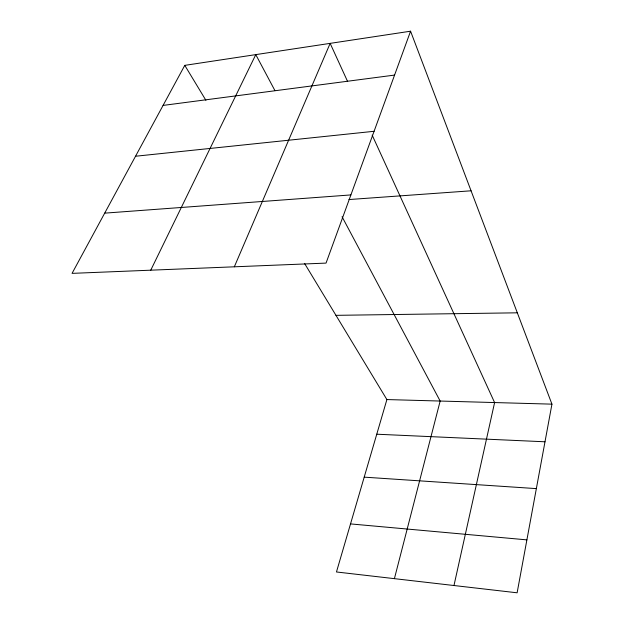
<?xml version="1.0" encoding="UTF-8"?>
<svg xmlns="http://www.w3.org/2000/svg" width="624" height="624" viewBox="0 0 624 624"><rect width="100%" height="100%" fill="white"/><g stroke="black" fill="none" stroke-linecap="round" stroke-linejoin="round"><path stroke-width="0.94" d="M410.569 31.2L326.04 263.102L72.056 273.367L184.782 65.364L410.569 31.2L551.944 404.149L517.124 592.8L336.461 571.974L386.896 399.563L304.559 263.422M453.976 585.523L494.598 402.558L372.161 135.119M394.407 578.651L440.162 401.045L342.046 216.7M234.328 266.807L330.151 43.368L347.521 81.307M150.751 270.192L255.778 54.623L274.825 90.402M163.075 105.417L394.571 75.083M135.533 156.242L374.088 131.29M104.699 213.143L350.891 194.922M348.925 199.555L471.065 190.796M335.954 315.338L517.319 312.819M386.896 399.563L551.944 404.149M376.756 434.21L544.994 441.784M364.198 477.149L536.351 488.615M350.516 523.91L526.898 539.869M184.782 65.364L205.92 100.324"/></g></svg>
